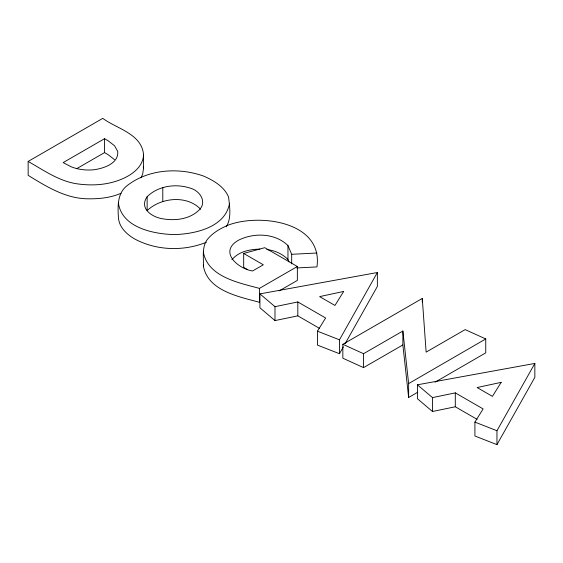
<?xml version="1.0" encoding="UTF-8"?>
<svg xmlns="http://www.w3.org/2000/svg" width="563" height="563" viewBox="0 0 563 563"><rect width="100%" height="100%" fill="white"/><g stroke="black" fill="none" stroke-linecap="round" stroke-linejoin="round"><path stroke-width="0.84" d="M279.149 290.909L297.348 280.409L297.348 266.503L259.437 288.39L259.437 302.289C239.212 296.743 207.712 290.895 203.37 265.954C203.771 257.214 201.702 247.516 207.057 239.845C212.448 232.927 220.21 228.564 228.142 225.158C259.114 213.257 323.359 221.407 316.948 266.918L296.905 267.932M203.37 265.954L203.56 264.378M28.15 161.433L102.755 118.357C116.541 128.631 141.594 133.776 143.516 154.375C143.565 164.023 136.147 171.356 128.322 175.874C113.339 184.397 95.52 186.226 78.651 184.038C59.847 181.828 44.167 170.505 28.15 161.433L28.15 175.339C46.708 186.74 66.364 199.028 88.975 198.809C99.862 198.929 110.946 197.634 121.003 193.292M143.516 154.375L143.516 168.281L142.643 174.347L140.884 177.852M206.417 242.231C183.644 251.513 156.303 250.676 134.55 238.895C126.415 234.159 118.54 226.685 118.378 216.628C117.667 205.565 117.533 192.637 127.477 185.354C148.815 169.048 178.788 167.31 203.56 176.064C213.546 180.491 224.158 186.444 228.564 197.029C229.69 206.783 231.632 218.015 226.312 226.833M229.528 203.292C225.39 227.48 194.714 234.145 174.002 234.581C153.319 234.053 121.545 227.529 118.378 202.722M147.14 196.719C139.117 208.029 151.236 216.586 161.342 218.55C174.657 221.16 190.188 219.57 199.942 209.162C207.064 200.935 199.07 190.308 190.167 188.119C175.762 183.355 158.119 185.811 147.14 196.719L147.14 210.625C160.765 197.529 186.888 194.798 200.604 209.218M259.923 293.886L274.99 306.68L297.82 301.944L325.625 317.996L317.426 331.178L317.426 345.084L339.475 353.719L339.475 339.813L377.365 272.52L259.923 293.886L259.923 307.792L274.99 320.586L297.82 315.85L319.615 328.433M339.475 353.719L343.353 346.836M345.077 343.775L377.365 286.426L377.365 272.52M417.408 384.803L432.475 397.598L455.298 392.868L483.11 408.921L474.912 422.102L474.912 436.001L496.96 444.643L496.96 430.737L534.85 363.438L417.408 384.803L417.408 398.71L432.475 411.504L455.298 406.767L477.1 419.358M496.96 444.643L534.85 377.344L534.85 363.438M231.9 259.768C238.536 251.57 249.817 249.268 259.867 249.127M417.711 392.242L408.639 397.492L408.639 383.586L485.742 338.947L485.742 352.853L435.1 382.178M104.535 138.695L63.155 162.587L71.044 166.725A30.62 17.678 0 0 0 93.571 169.808C103.332 168.499 118.87 163.685 117.723 151.426L114.542 145.747L108.082 140.743L104.535 138.695L104.535 152.601L76.695 168.675M342.846 344.303L363.557 353.705L402.869 331.016L402.869 344.922L363.557 367.611L342.846 358.209L342.846 344.303L422.271 298.446L426.135 352.121L465.137 329.608L485.742 338.947M247.46 269.529L243.68 267.355L243.68 253.449L264.751 247.685L297.348 266.503M243.68 253.449L263.315 264.786L252.59 270.979C237.804 268.642 218.507 251.781 238.262 240.331C253.73 232.463 275.068 232.976 287.96 245.559L291.676 254.293L316.948 253.012M266.799 249.585C274.751 250.415 282.288 253.779 287.96 259.466L288.974 261.851M259.437 288.39C239.212 282.837 207.712 276.989 203.37 252.048M317.426 331.178L339.475 339.813M474.912 422.102L496.96 430.737M104.535 152.601L108.082 154.649L114.542 159.653M143.248 166.761L143.516 168.281M402.869 331.016L408.639 383.586M402.869 344.922L408.639 397.492M455.298 392.868L455.298 406.767M432.475 397.598L432.475 411.504M422.271 298.446L422.271 301.923M363.557 353.705L363.557 367.611M297.82 301.944L297.82 315.85M291.676 254.293L291.676 263.857M287.96 245.559L287.96 259.466M274.99 306.68L274.99 320.586M162.791 187.521L162.791 201.427M343.676 291.437L334.943 305.449L319.636 296.61L343.676 291.437M501.161 382.361L492.428 396.373L477.114 387.534L501.161 382.361"/></g></svg>
